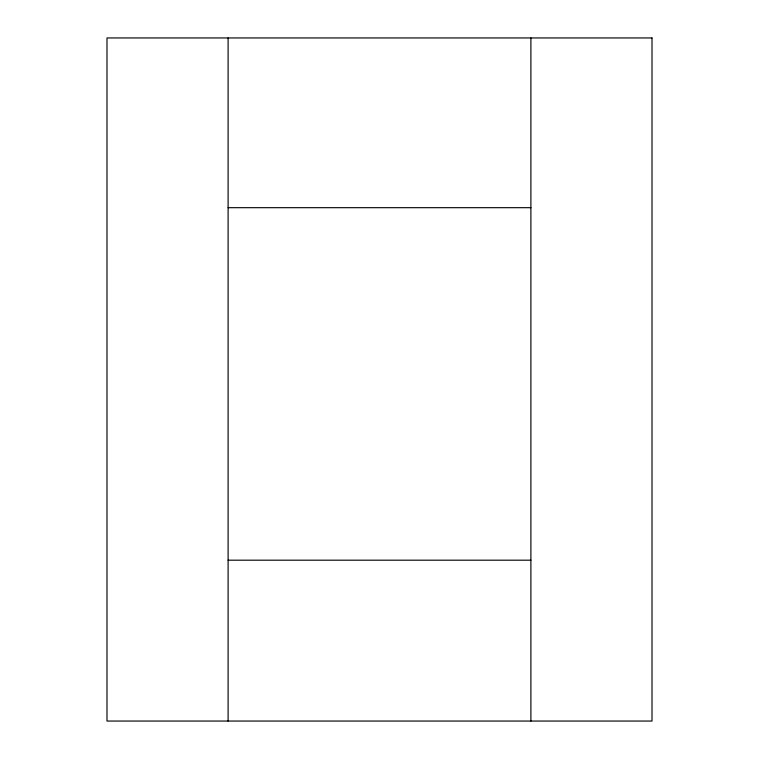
<?xml version="1.0" encoding="UTF-8"?>
<svg xmlns="http://www.w3.org/2000/svg" width="759" height="759" viewBox="0 0 759 759"><rect width="100%" height="100%" fill="white"/><g stroke="black" fill="none" stroke-linecap="round" stroke-linejoin="round"><path stroke-width="1.14" d="M228.108 207.681L530.892 207.681M228.108 560.189L530.892 560.189M530.892 37.95L530.892 721.05M228.108 37.95L228.108 721.05M652.009 37.95L106.991 37.95L106.991 721.05L652.009 721.05L652.009 37.95"/></g></svg>
